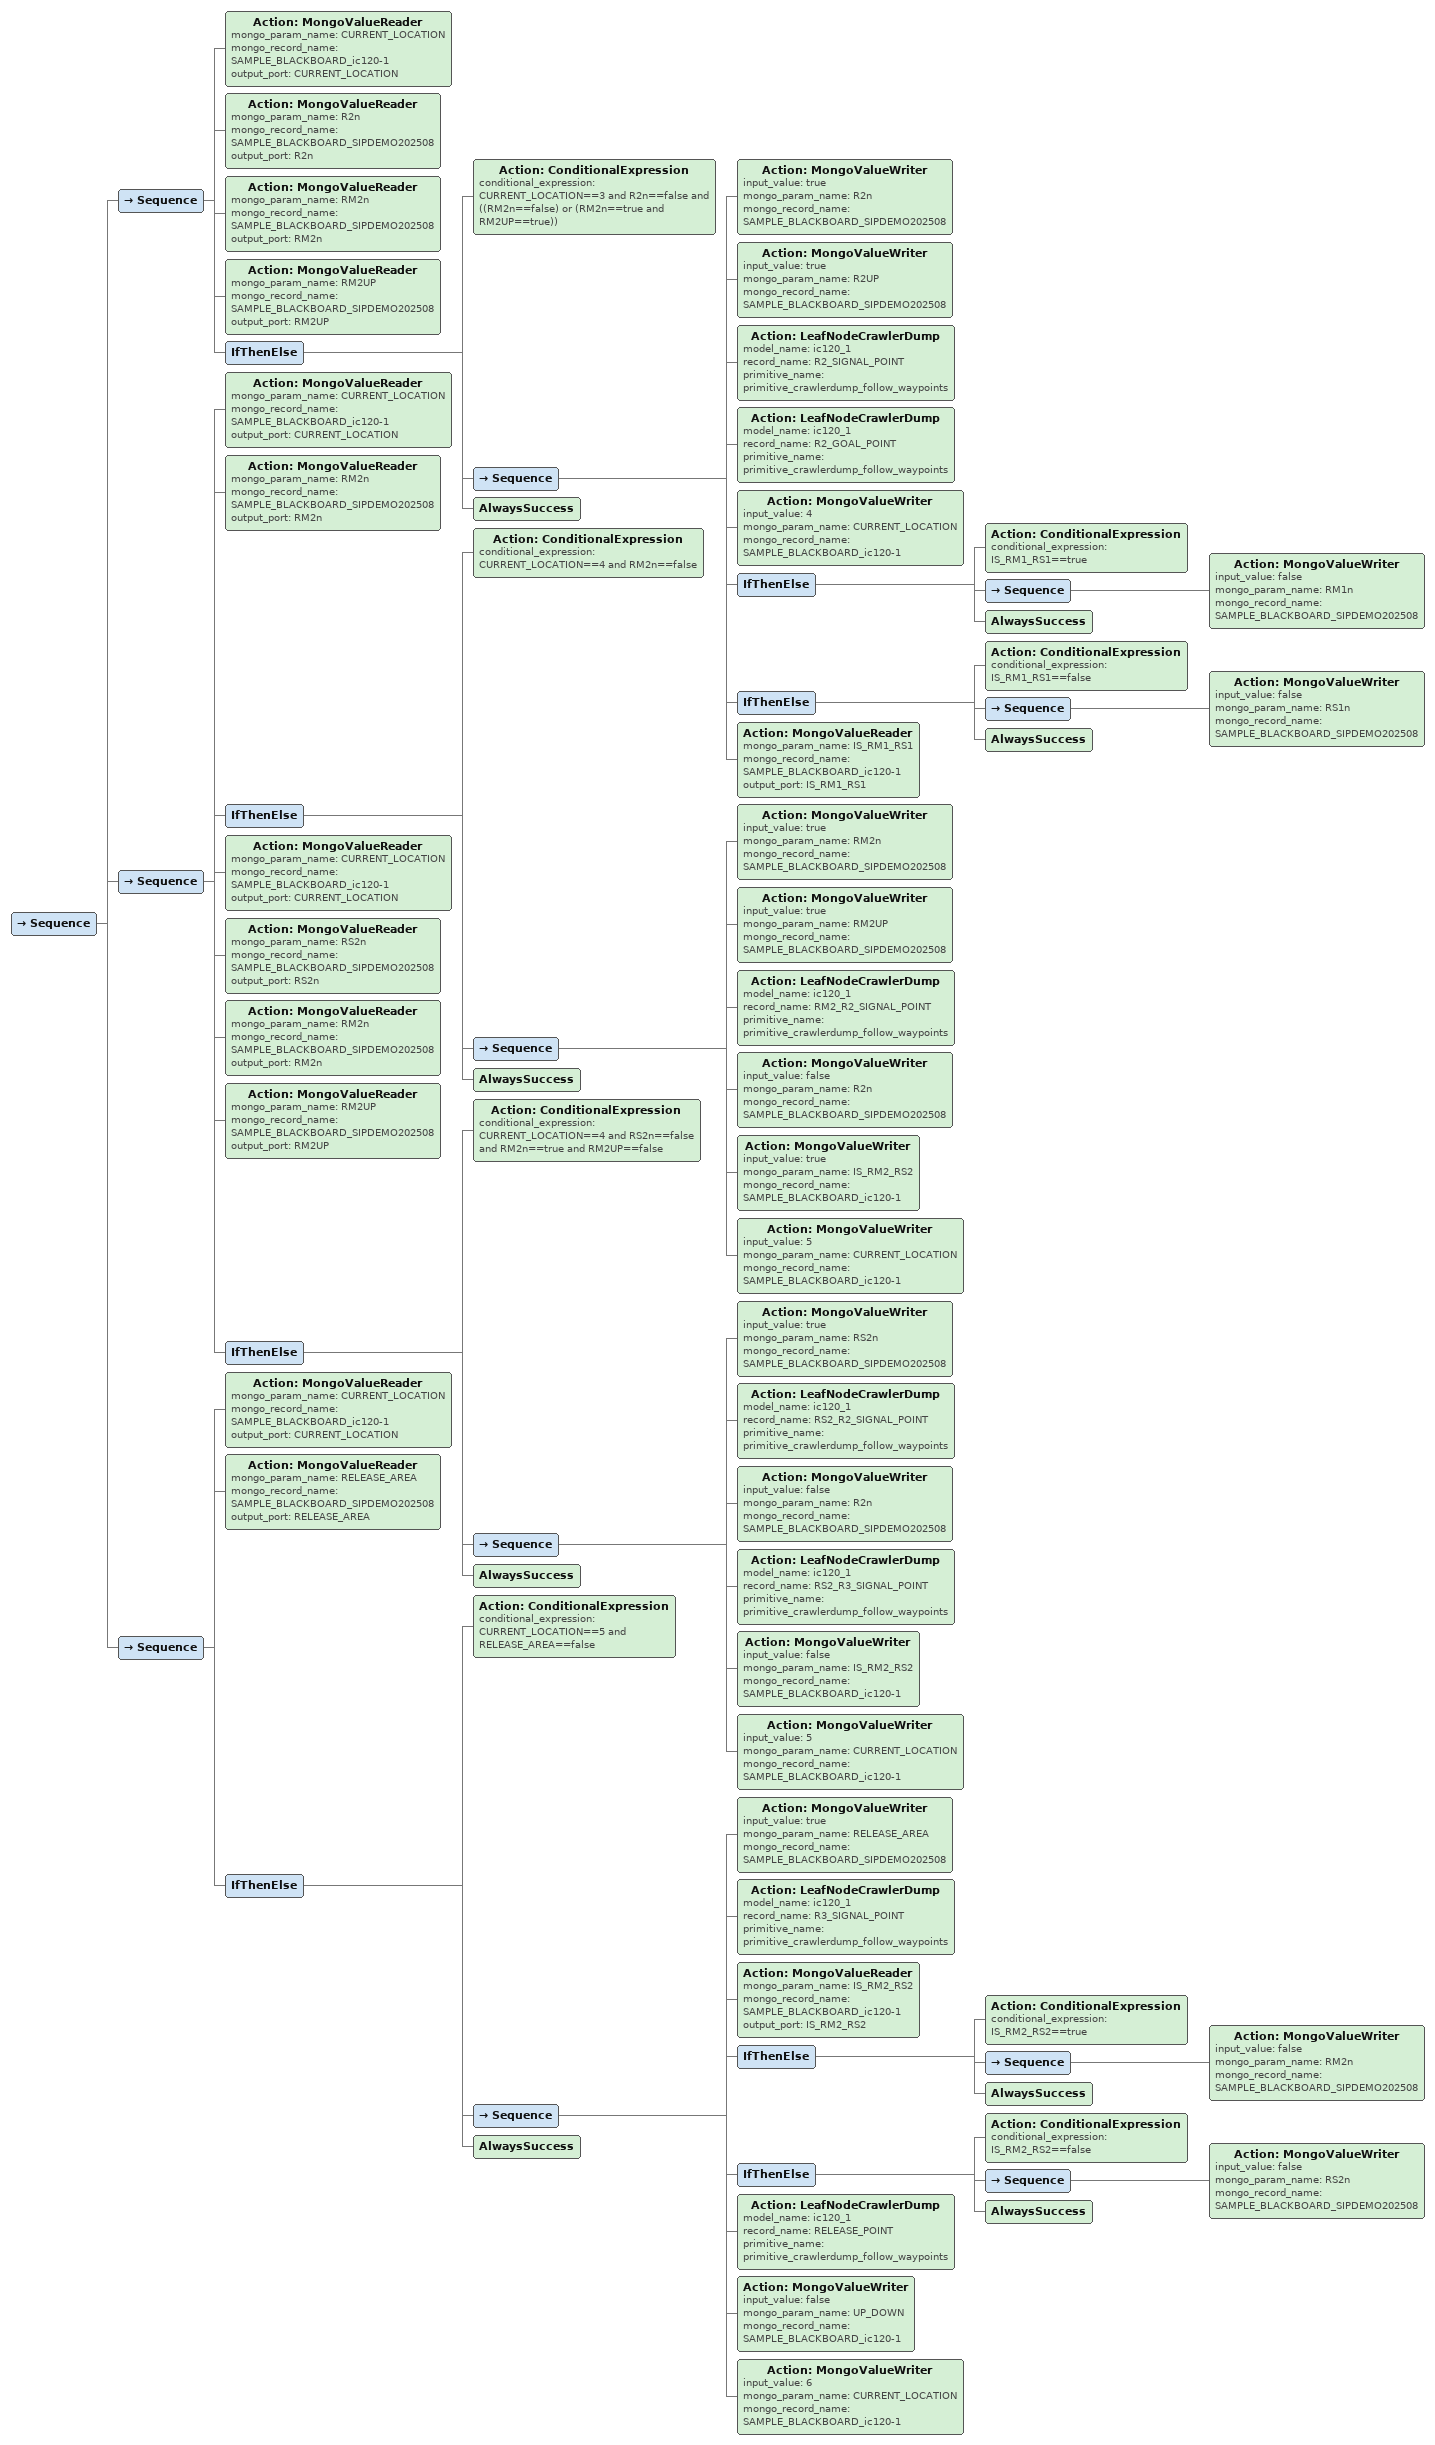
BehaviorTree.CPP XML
<Sequence>
    <Sequence>
        <Action ID="MongoValueReader" mongo_param_name="CURRENT_LOCATION" mongo_record_name="SAMPLE_BLACKBOARD_ic120-1" output_port="CURRENT_LOCATION"/>
        <Action ID="MongoValueReader" mongo_param_name="R2n" mongo_record_name="SAMPLE_BLACKBOARD_SIPDEMO202508" output_port="R2n"/>
        <Action ID="MongoValueReader" mongo_param_name="RM2n" mongo_record_name="SAMPLE_BLACKBOARD_SIPDEMO202508" output_port="RM2n"/>
        <Action ID="MongoValueReader" mongo_param_name="RM2UP" mongo_record_name="SAMPLE_BLACKBOARD_SIPDEMO202508" output_port="RM2UP"/>
        <IfThenElse>
            <Action ID="ConditionalExpression" conditional_expression="CURRENT_LOCATION==3 and R2n==false and  ((RM2n==false)  or (RM2n==true and RM2UP==true))"/>
            <Sequence>
                <Action ID="MongoValueWriter" input_value="true" mongo_param_name="R2n" mongo_record_name="SAMPLE_BLACKBOARD_SIPDEMO202508"/>
                <Action ID="MongoValueWriter" input_value="true" mongo_param_name="R2UP" mongo_record_name="SAMPLE_BLACKBOARD_SIPDEMO202508"/>
                <Action ID="LeafNodeCrawlerDump" model_name="ic120_1" record_name="R2_SIGNAL_POINT" primitive_name="primitive_crawlerdump_follow_waypoints"/>
                <Action ID="LeafNodeCrawlerDump" model_name="ic120_1" record_name="R2_GOAL_POINT" primitive_name="primitive_crawlerdump_follow_waypoints"/>
                <Action ID="MongoValueWriter" input_value="4" mongo_param_name="CURRENT_LOCATION" mongo_record_name="SAMPLE_BLACKBOARD_ic120-1"/>
                <IfThenElse>
                    <Action ID="ConditionalExpression" conditional_expression="IS_RM1_RS1==true"/>
                    <Sequence>
                        <Action ID="MongoValueWriter" input_value="false" mongo_param_name="RM1n" mongo_record_name="SAMPLE_BLACKBOARD_SIPDEMO202508"/>
                    </Sequence>
                    <AlwaysSuccess/>
                </IfThenElse>
                <IfThenElse>
                    <Action ID="ConditionalExpression" conditional_expression="IS_RM1_RS1==false"/>
                    <Sequence>
                        <Action ID="MongoValueWriter" input_value="false" mongo_param_name="RS1n" mongo_record_name="SAMPLE_BLACKBOARD_SIPDEMO202508"/>
                    </Sequence>
                    <AlwaysSuccess/>
                </IfThenElse>
                <Action ID="MongoValueReader" mongo_param_name="IS_RM1_RS1" mongo_record_name="SAMPLE_BLACKBOARD_ic120-1" output_port="IS_RM1_RS1"/>
            </Sequence>
            <AlwaysSuccess/>
        </IfThenElse>
    </Sequence>
    <Sequence>
        <Action ID="MongoValueReader" mongo_param_name="CURRENT_LOCATION" mongo_record_name="SAMPLE_BLACKBOARD_ic120-1" output_port="CURRENT_LOCATION"/>
        <Action ID="MongoValueReader" mongo_param_name="RM2n" mongo_record_name="SAMPLE_BLACKBOARD_SIPDEMO202508" output_port="RM2n"/>
        <IfThenElse>
            <Action ID="ConditionalExpression" conditional_expression="CURRENT_LOCATION==4  and RM2n==false"/>
            <Sequence>
                <Action ID="MongoValueWriter" input_value="true" mongo_param_name="RM2n" mongo_record_name="SAMPLE_BLACKBOARD_SIPDEMO202508"/>
                <Action ID="MongoValueWriter" input_value="true" mongo_param_name="RM2UP" mongo_record_name="SAMPLE_BLACKBOARD_SIPDEMO202508"/>
                <Action ID="LeafNodeCrawlerDump" model_name="ic120_1" record_name="RM2_R2_SIGNAL_POINT" primitive_name="primitive_crawlerdump_follow_waypoints"/>
                <Action ID="MongoValueWriter" input_value="false" mongo_param_name="R2n" mongo_record_name="SAMPLE_BLACKBOARD_SIPDEMO202508"/>
                <Action ID="MongoValueWriter" input_value="true" mongo_param_name="IS_RM2_RS2" mongo_record_name="SAMPLE_BLACKBOARD_ic120-1"/>
                <Action ID="MongoValueWriter" input_value="5" mongo_param_name="CURRENT_LOCATION" mongo_record_name="SAMPLE_BLACKBOARD_ic120-1"/>
            </Sequence>
            <AlwaysSuccess/>
        </IfThenElse>
        <Action ID="MongoValueReader" mongo_param_name="CURRENT_LOCATION" mongo_record_name="SAMPLE_BLACKBOARD_ic120-1" output_port="CURRENT_LOCATION"/>
        <Action ID="MongoValueReader" mongo_param_name="RS2n" mongo_record_name="SAMPLE_BLACKBOARD_SIPDEMO202508" output_port="RS2n"/>
        <Action ID="MongoValueReader" mongo_param_name="RM2n" mongo_record_name="SAMPLE_BLACKBOARD_SIPDEMO202508" output_port="RM2n"/>
        <Action ID="MongoValueReader" mongo_param_name="RM2UP" mongo_record_name="SAMPLE_BLACKBOARD_SIPDEMO202508" output_port="RM2UP"/>
        <IfThenElse>
            <Action ID="ConditionalExpression" conditional_expression="CURRENT_LOCATION==4 and RS2n==false and RM2n==true and RM2UP==false"/>
            <Sequence>
                <Action ID="MongoValueWriter" input_value="true" mongo_param_name="RS2n" mongo_record_name="SAMPLE_BLACKBOARD_SIPDEMO202508"/>
                <Action ID="LeafNodeCrawlerDump" model_name="ic120_1" record_name="RS2_R2_SIGNAL_POINT" primitive_name="primitive_crawlerdump_follow_waypoints"/>
                <Action ID="MongoValueWriter" input_value="false" mongo_param_name="R2n" mongo_record_name="SAMPLE_BLACKBOARD_SIPDEMO202508"/>
                <Action ID="LeafNodeCrawlerDump" model_name="ic120_1" record_name="RS2_R3_SIGNAL_POINT" primitive_name="primitive_crawlerdump_follow_waypoints"/>
                <Action ID="MongoValueWriter" input_value="false" mongo_param_name="IS_RM2_RS2" mongo_record_name="SAMPLE_BLACKBOARD_ic120-1"/>
                <Action ID="MongoValueWriter" input_value="5" mongo_param_name="CURRENT_LOCATION" mongo_record_name="SAMPLE_BLACKBOARD_ic120-1"/>
            </Sequence>
            <AlwaysSuccess/>
        </IfThenElse>
    </Sequence>
    <Sequence>
        <Action ID="MongoValueReader" mongo_param_name="CURRENT_LOCATION" mongo_record_name="SAMPLE_BLACKBOARD_ic120-1" output_port="CURRENT_LOCATION"/>
        <Action ID="MongoValueReader" mongo_param_name="RELEASE_AREA" mongo_record_name="SAMPLE_BLACKBOARD_SIPDEMO202508" output_port="RELEASE_AREA"/>
        <IfThenElse>
            <Action ID="ConditionalExpression" conditional_expression="CURRENT_LOCATION==5 and RELEASE_AREA==false"/>
            <Sequence>
                <Action ID="MongoValueWriter" input_value="true" mongo_param_name="RELEASE_AREA" mongo_record_name="SAMPLE_BLACKBOARD_SIPDEMO202508"/>
                <Action ID="LeafNodeCrawlerDump" model_name="ic120_1" record_name="R3_SIGNAL_POINT" primitive_name="primitive_crawlerdump_follow_waypoints"/>
                <Action ID="MongoValueReader" mongo_param_name="IS_RM2_RS2" mongo_record_name="SAMPLE_BLACKBOARD_ic120-1" output_port="IS_RM2_RS2"/>
                <IfThenElse>
                    <Action ID="ConditionalExpression" conditional_expression="IS_RM2_RS2==true"/>
                    <Sequence>
                        <Action ID="MongoValueWriter" input_value="false" mongo_param_name="RM2n" mongo_record_name="SAMPLE_BLACKBOARD_SIPDEMO202508"/>
                    </Sequence>
                    <AlwaysSuccess/>
                </IfThenElse>
                <IfThenElse>
                    <Action ID="ConditionalExpression" conditional_expression="IS_RM2_RS2==false"/>
                    <Sequence>
                        <Action ID="MongoValueWriter" input_value="false" mongo_param_name="RS2n" mongo_record_name="SAMPLE_BLACKBOARD_SIPDEMO202508"/>
                    </Sequence>
                    <AlwaysSuccess/>
                </IfThenElse>
                <Action ID="LeafNodeCrawlerDump" model_name="ic120_1" record_name="RELEASE_POINT" primitive_name="primitive_crawlerdump_follow_waypoints"/>
                <Action ID="MongoValueWriter" input_value="false" mongo_param_name="UP_DOWN" mongo_record_name="SAMPLE_BLACKBOARD_ic120-1"/>
                <Action ID="MongoValueWriter" input_value="6" mongo_param_name="CURRENT_LOCATION" mongo_record_name="SAMPLE_BLACKBOARD_ic120-1"/>
            </Sequence>
            <AlwaysSuccess/>
        </IfThenElse>
    </Sequence>
</Sequence>
